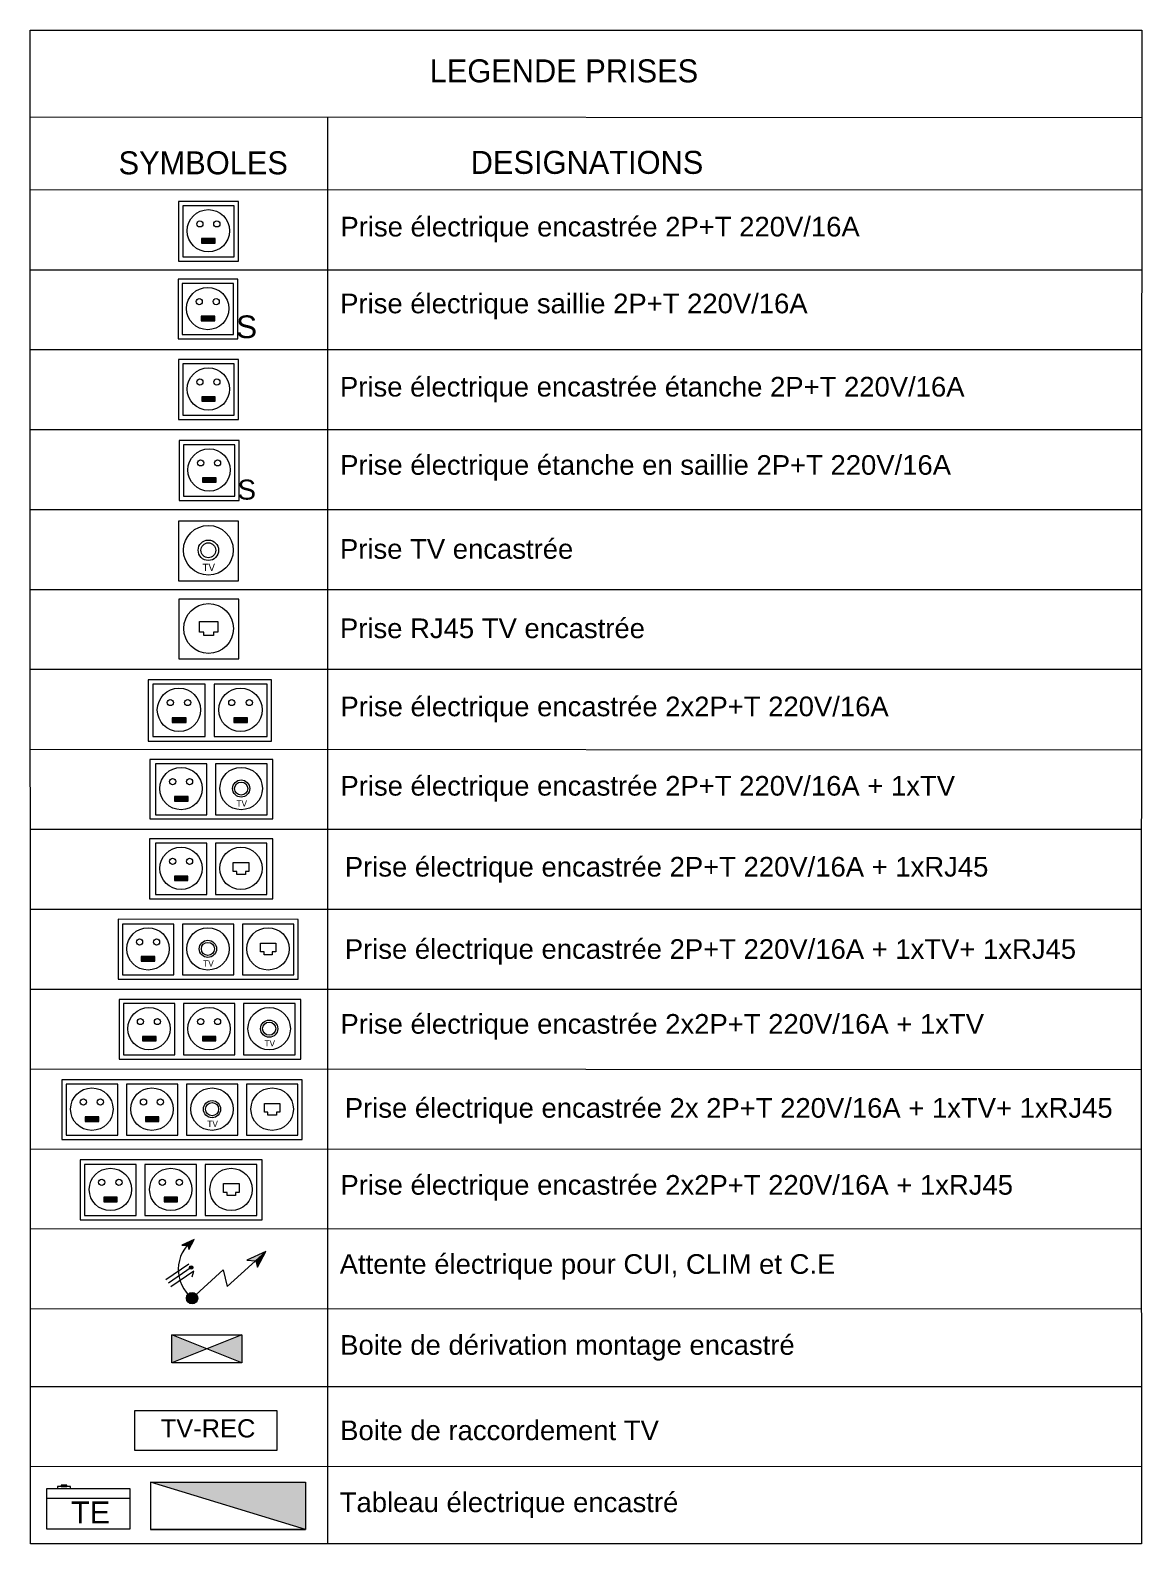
# Model space of a CAD drawing. Header units: centimetres. Extents: x -1638 to 1136, y -35 to 948.
# Drawn here: x -671 to -98, y 73 to 853 of the extents above; entities that cross this region are included whole.
import ezdxf

# ---------------------------------------------------------------- set-up
doc = ezdxf.new("R2010")
doc.units = ezdxf.units.CM
for name, color, linetype in [('PDF _APD PRISES CFO', 1, 'Continuous'), ('PDF _CFO-Electricté', 6, 'Continuous'), ('PDF _COTATIONS', 7, 'Continuous'), ('PDF _Cotations_ 1_50_Stylo_No__9', 7, 'Continuous'), ('PDF _Electricté', 7, 'Continuous'), ('PDF _PWR', 3, 'Continuous'), ('PDF _Tableau legende', 7, 'Continuous'), ('PDF _Texte', 7, 'Continuous')]:
    doc.layers.add(name, color=color, linetype=linetype)
doc.styles.add('PDF Mongolian Baiti', font='monbaiti.ttf')
doc.styles.add('PDF Stylus BT', font='stylu.ttf')
doc.styles.add('PDF TimesNewRomanPSMT', font='arial.ttf')

# ---------------------------------------------------------------- blocks, each defined once
blk = doc.blocks.new('Prise électrique encastrée 2P+T 220V 16A')
at = {"layer": 'PDF _Electricté', "color": 4, "lineweight": 0}
for points in [[(5.68, 11.31), (-5.68, 11.31), (-5.68, 0), (5.68, 0)], [(4.89, 10.48), (-4.85, 10.48), (-4.85, 0.83), (4.89, 0.83)], [(1.28, 4.31), (-1.28, 4.31), (-1.28, 3.44), (1.28, 3.44)]]:
    blk.add_lwpolyline(points, close=True, dxfattribs=at)
for centre, radius in [((-0.01, 5.77), 4.02), ((-1.62, 7.08), 0.587), ((1.6, 7.08), 0.587)]:
    blk.add_circle(centre, radius, dxfattribs=at)
at = {"layer": 'PDF _Electricté', "color": 4, "transparency": 33554559}
for points in [[(1.28, 4.31), (-1.28, 4.31), (1.28, 3.44)], [(-1.28, 4.31), (1.28, 3.44), (-1.28, 3.44)]]:
    blk.add_solid(points, dxfattribs=at)
blk = doc.blocks.new('Prise électrique saillie 2P+T 220V 16A')
at = {"layer": 'PDF _Electricté', "color": 4, "lineweight": 0}
for points in [[(5.68, 11.31), (-5.68, 11.31), (-5.68, 0), (5.68, 0)], [(4.85, 10.53), (-4.89, 10.53), (-4.89, 0.83), (4.85, 0.83)], [(1.28, 4.31), (-1.28, 4.31), (-1.28, 3.44), (1.28, 3.44)]]:
    blk.add_lwpolyline(points, close=True, dxfattribs=at)
for centre, radius in [((-0.05, 5.77), 4.02), ((-1.66, 7.08), 0.587), ((1.56, 7.08), 0.587)]:
    blk.add_circle(centre, radius, dxfattribs=at)
at = {"layer": 'PDF _Electricté', "color": 4, "transparency": 33554559}
for points in [[(1.28, 4.31), (-1.28, 4.31), (1.28, 3.44)], [(-1.28, 4.31), (1.28, 3.44), (-1.28, 3.44)]]:
    blk.add_solid(points, dxfattribs=at)
at = {"layer": 'PDF _Texte', "color": 4, "insert": (5.32, 2.28), "char_height": 4.3, "attachment_point": 4, "style": 'PDF TimesNewRomanPSMT'}
blk.add_mtext('S', dxfattribs=at)
blk = doc.blocks.new('Prise électrique encastrée étanche 2P+T 220V 16A')
at = {"layer": 'PDF _Electricté', "color": 4, "lineweight": 0}
for points in [[(5.7, 11.35), (-5.7, 11.35), (-5.7, 0), (5.7, 0)], [(4.87, 10.53), (-4.87, 10.53), (-4.87, 0.83), (4.87, 0.83)], [(1.26, 4.31), (-1.26, 4.31), (-1.26, 3.44), (1.26, 3.44)]]:
    blk.add_lwpolyline(points, close=True, dxfattribs=at)
for centre, radius in [((-0.03, 5.77), 4.02), ((-1.64, 7.12), 0.587), ((1.58, 7.12), 0.587)]:
    blk.add_circle(centre, radius, dxfattribs=at)
at = {"layer": 'PDF _Electricté', "color": 4, "transparency": 33554559}
for points in [[(1.26, 4.31), (-1.26, 4.31), (1.26, 3.44)], [(-1.26, 4.31), (1.26, 3.44), (-1.26, 3.44)]]:
    blk.add_solid(points, dxfattribs=at)
blk = doc.blocks.new('Prise électrique étanche en saillie 2P+T 220V 16A')
at = {"layer": 'PDF _Electricté', "color": 4, "lineweight": 0}
for points in [[(5.7, 11.35), (-5.7, 11.35), (-5.7, 0), (5.7, 0)], [(4.87, 10.53), (-4.87, 10.53), (-4.87, 0.83), (4.87, 0.83)], [(1.3, 4.31), (-1.26, 4.31), (-1.26, 3.44), (1.3, 3.44)]]:
    blk.add_lwpolyline(points, close=True, dxfattribs=at)
for centre, radius in [((-0.03, 5.77), 4.02), ((-1.64, 7.12), 0.587), ((1.58, 7.12), 0.587)]:
    blk.add_circle(centre, radius, dxfattribs=at)
at = {"layer": 'PDF _Electricté', "color": 4, "transparency": 33554559}
for points in [[(1.3, 4.31), (-1.26, 4.31), (1.3, 3.44)], [(-1.26, 4.31), (1.3, 3.44), (-1.26, 3.44)]]:
    blk.add_solid(points, dxfattribs=at)
at = {"layer": 'PDF _Texte', "color": 4, "insert": (5.34, 2.02), "char_height": 3.79, "attachment_point": 4, "style": 'PDF TimesNewRomanPSMT'}
blk.add_mtext('S', dxfattribs=at)
blk = doc.blocks.new('Prise TV encastrée')
at = {"layer": 'PDF _Cotations_ 1_50_Stylo_No__9', "lineweight": 0}
blk.add_lwpolyline([(5.7, 11.31), (-5.7, 11.31), (-5.7, 0), (5.7, 0)], close=True, dxfattribs=at)
for radius in [4.72, 1.94, 1.41]:
    blk.add_circle((-0.03, 5.77), radius, dxfattribs=at)
at = {"layer": 'PDF _Texte', "color": 1, "insert": (-1.14, 2.53), "char_height": 1.384, "attachment_point": 4, "style": 'PDF Mongolian Baiti'}
blk.add_mtext('TV', dxfattribs=at)
blk = doc.blocks.new('Prise RJ45 TV encastrée')
at = {"layer": 'PDF _CFO-Electricté', "color": 7, "lineweight": 0}
blk.add_lwpolyline([(-0.91, 5.09), (-1.74, 5.09), (-1.74, 7.09), (1.74, 7.09), (1.74, 5.09), (0.91, 5.09), (0.91, 4.44), (-0.91, 4.44)], close=True, dxfattribs=at)
at = {"layer": 'PDF _Electricté', "lineweight": 0}
blk.add_lwpolyline([(5.7, 11.31), (-5.7, 11.31), (-5.7, 0), (5.7, 0)], close=True, dxfattribs=at)
blk.add_circle((-0.03, 5.77), 4.72, dxfattribs=at)
blk = doc.blocks.new('Prise électrique encastrée 2x2P+T 220V 16A + 1xTV')
at = {"layer": 'PDF _Electricté', "color": 4, "lineweight": 0}
for points in [[(11.68, 11.61), (-11.68, 11.61), (-11.68, 0), (11.68, 0)], [(-0.85, 10.79), (-10.81, 10.79), (-10.81, 0.83), (-0.85, 0.83)], [(10.85, 10.79), (0.85, 10.79), (0.85, 0.83), (10.85, 0.83)], [(-4.5, 4.39), (-7.11, 4.39), (-7.11, 3.52), (-4.5, 3.52)], [(7.16, 4.39), (4.55, 4.39), (4.55, 3.52), (7.16, 3.52)]]:
    blk.add_lwpolyline(points, close=True, dxfattribs=at)
for centre, radius in [((-5.84, 5.9), 4.11), ((5.82, 5.9), 4.11), ((-7.49, 7.29), 0.587), ((-4.18, 7.29), 0.587), ((4.17, 7.29), 0.587), ((7.48, 7.29), 0.587)]:
    blk.add_circle(centre, radius, dxfattribs=at)
at = {"layer": 'PDF _Electricté', "color": 4, "transparency": 33554559}
for points in [[(-4.5, 4.39), (-7.11, 4.39), (-4.5, 3.52)], [(-7.11, 4.39), (-4.5, 3.52), (-7.11, 3.52)], [(7.16, 4.39), (4.55, 4.39), (7.16, 3.52)], [(4.55, 4.39), (7.16, 3.52), (4.55, 3.52)]]:
    blk.add_solid(points, dxfattribs=at)
blk = doc.blocks.new('Prise électrique encastrée 2P+T 220V 16A + 1xTV')
at = {"layer": 'PDF _Cotations_ 1_50_Stylo_No__9', "lineweight": 0}
blk.add_lwpolyline([(10.57, 10.48), (0.83, 10.48), (0.83, 0.78), (10.57, 0.78)], close=True, dxfattribs=at)
for radius in [4.02, 1.63, 1.24]:
    blk.add_circle((5.67, 5.77), radius, dxfattribs=at)
at = {"layer": 'PDF _Electricté', "color": 4, "lineweight": 0}
for points in [[(11.66, 11.31), (-11.66, 11.31), (-11.66, 0), (11.66, 0)], [(-0.83, 10.48), (-10.57, 10.48), (-10.57, 0.78), (-0.83, 0.78)], [(-4.39, 4.26), (-6.96, 4.26), (-6.96, 3.39), (-4.39, 3.39)]]:
    blk.add_lwpolyline(points, close=True, dxfattribs=at)
for centre, radius in [((-5.73, 5.77), 4.02), ((-7.34, 7.08), 0.587), ((-4.12, 7.08), 0.587)]:
    blk.add_circle(centre, radius, dxfattribs=at)
at = {"layer": 'PDF _Electricté', "color": 4, "transparency": 33554559}
for points in [[(-4.39, 4.26), (-6.96, 4.26), (-4.39, 3.39)], [(-6.96, 4.26), (-4.39, 3.39), (-6.96, 3.39)]]:
    blk.add_solid(points, dxfattribs=at)
at = {"layer": 'PDF _Texte', "color": 1, "insert": (4.76, 2.95), "char_height": 1.182, "attachment_point": 4, "style": 'PDF Mongolian Baiti'}
blk.add_mtext('TV', dxfattribs=at)
blk = doc.blocks.new('Prise électrique encastrée 2P+T 220V 16A + 1xRJ45')
at = {"layer": 'PDF _CFO-Electricté', "color": 7, "lineweight": 0}
blk.add_lwpolyline([(4.89, 5.18), (4.2, 5.18), (4.2, 6.87), (7.16, 6.87), (7.16, 5.18), (6.5, 5.18), (6.5, 4.61), (4.89, 4.61)], close=True, dxfattribs=at)
at = {"layer": 'PDF _Electricté', "color": 4, "lineweight": 0}
for points in [[(11.68, 11.35), (-11.68, 11.35), (-11.68, 0), (11.68, 0)], [(-0.8, 10.53), (-10.55, 10.53), (-10.55, 0.83), (-0.8, 0.83)], [(-4.42, 4.31), (-6.98, 4.31), (-6.98, 3.44), (-4.42, 3.44)]]:
    blk.add_lwpolyline(points, close=True, dxfattribs=at)
at = {"layer": 'PDF _Electricté', "lineweight": 0}
blk.add_lwpolyline([(10.55, 10.53), (0.8, 10.53), (0.8, 0.83), (10.55, 0.83)], close=True, dxfattribs=at)
at = {"layer": 'PDF _Electricté', "color": 4, "lineweight": 0}
for centre, radius in [((-5.71, 5.77), 4.02), ((-7.31, 7.12), 0.587), ((-4.1, 7.12), 0.587)]:
    blk.add_circle(centre, radius, dxfattribs=at)
at = {"layer": 'PDF _Electricté', "lineweight": 0}
blk.add_circle((5.65, 5.77), 4.02, dxfattribs=at)
at = {"layer": 'PDF _Electricté', "color": 4, "transparency": 33554559}
for points in [[(-4.42, 4.31), (-6.98, 4.31), (-4.42, 3.44)], [(-6.98, 4.31), (-4.42, 3.44), (-6.98, 3.44)]]:
    blk.add_solid(points, dxfattribs=at)
blk = doc.blocks.new('Prise électrique encastrée 2P+T 220V 16A + 1xTV+ 1xRJ45')
at = {"layer": 'PDF _CFO-Electricté', "color": 7, "lineweight": 0}
blk.add_lwpolyline([(10.59, 5.18), (9.9, 5.18), (9.9, 6.87), (12.85, 6.87), (12.85, 5.18), (12.16, 5.18), (12.16, 4.61), (10.59, 4.61)], close=True, dxfattribs=at)
at = {"layer": 'PDF _Cotations_ 1_50_Stylo_No__9', "lineweight": 0}
blk.add_lwpolyline([(4.85, 10.48), (-4.89, 10.48), (-4.89, 0.83), (4.85, 0.83)], close=True, dxfattribs=at)
for radius in [4.02, 1.63, 1.24]:
    blk.add_circle((-0.05, 5.77), radius, dxfattribs=at)
at = {"layer": 'PDF _Electricté', "color": 4, "lineweight": 0}
for points in [[(17.07, 11.31), (-17.07, 11.4), (-17.07, 0), (17.07, 0)], [(-6.5, 10.48), (-16.25, 10.48), (-16.25, 0.83), (-6.5, 0.83)], [(-10.11, 4.31), (-12.68, 4.31), (-12.68, 3.44), (-10.11, 3.44)]]:
    blk.add_lwpolyline(points, close=True, dxfattribs=at)
at = {"layer": 'PDF _Electricté', "lineweight": 0}
blk.add_lwpolyline([(16.25, 10.48), (6.5, 10.48), (6.5, 0.83), (16.25, 0.83)], close=True, dxfattribs=at)
at = {"layer": 'PDF _Electricté', "color": 4, "lineweight": 0}
for centre, radius in [((-11.4, 5.77), 4.02), ((-13.01, 7.07), 0.587), ((-9.79, 7.07), 0.587)]:
    blk.add_circle(centre, radius, dxfattribs=at)
at = {"layer": 'PDF _Electricté', "lineweight": 0}
blk.add_circle((11.35, 5.77), 4.02, dxfattribs=at)
at = {"layer": 'PDF _Electricté', "color": 4, "transparency": 33554559}
for points in [[(-10.11, 4.31), (-12.68, 4.31), (-10.11, 3.44)], [(-12.68, 4.31), (-10.11, 3.44), (-12.68, 3.44)]]:
    blk.add_solid(points, dxfattribs=at)
at = {"layer": 'PDF _Texte', "color": 1, "insert": (-0.96, 3), "char_height": 1.182, "attachment_point": 4, "style": 'PDF Mongolian Baiti'}
blk.add_mtext('TV', dxfattribs=at)
blk = doc.blocks.new('Prise électrique encastrée 2x2P+T 220V 16A + 1xTV Complet')
at = {"layer": 'PDF _Cotations_ 1_50_Stylo_No__9', "lineweight": 0}
blk.add_lwpolyline([(16.12, 10.53), (6.37, 10.53), (6.37, 0.83), (16.12, 0.83)], close=True, dxfattribs=at)
for radius in [4.02, 1.63, 1.24]:
    blk.add_circle((11.22, 5.77), radius, dxfattribs=at)
at = {"layer": 'PDF _Electricté', "color": 4, "lineweight": 0}
for points in [[(17.2, 11.31), (-17.2, 11.31), (-17.2, 0), (17.2, 0)], [(-6.68, 10.53), (-16.42, 10.53), (-16.42, 0.83), (-6.68, 0.83)], [(4.72, 10.53), (-5.02, 10.53), (-5.02, 0.83), (4.72, 0.83)], [(-10.24, 4.31), (-12.81, 4.31), (-12.81, 3.44), (-10.24, 3.44)], [(1.11, 4.31), (-1.41, 4.31), (-1.41, 3.44), (1.11, 3.44)]]:
    blk.add_lwpolyline(points, close=True, dxfattribs=at)
for centre, radius in [((-11.58, 5.77), 4.02), ((-0.18, 5.77), 4.02), ((-13.19, 7.12), 0.587), ((-9.97, 7.12), 0.587), ((-1.79, 7.12), 0.587), ((1.43, 7.12), 0.587)]:
    blk.add_circle(centre, radius, dxfattribs=at)
at = {"layer": 'PDF _Electricté', "color": 4, "transparency": 33554559}
for points in [[(-10.24, 4.31), (-12.81, 4.31), (-10.24, 3.44)], [(-12.81, 4.31), (-10.24, 3.44), (-12.81, 3.44)], [(1.11, 4.31), (-1.41, 4.31), (1.11, 3.44)], [(-1.41, 4.31), (1.11, 3.44), (-1.41, 3.44)]]:
    blk.add_solid(points, dxfattribs=at)
at = {"layer": 'PDF _Texte', "color": 1, "insert": (10.31, 2.99), "char_height": 1.182, "attachment_point": 4, "style": 'PDF Mongolian Baiti'}
blk.add_mtext('TV', dxfattribs=at)
blk = doc.blocks.new('Prise électrique encastrée 2x 2P+T 220V 16A + 1xTV+ 1xRJ45')
at = {"layer": 'PDF _CFO-Electricté', "color": 7, "lineweight": 0}
blk.add_lwpolyline([(16.29, 5.18), (15.64, 5.18), (15.64, 6.87), (18.55, 6.87), (18.55, 5.18), (17.9, 5.18), (17.9, 4.61), (16.29, 4.61)], close=True, dxfattribs=at)
at = {"layer": 'PDF _Cotations_ 1_50_Stylo_No__9', "lineweight": 0}
blk.add_lwpolyline([(10.59, 10.53), (0.85, 10.53), (0.85, 0.83), (10.59, 0.83)], close=True, dxfattribs=at)
for radius in [4.02, 1.63, 1.24]:
    blk.add_circle((5.69, 5.77), radius, dxfattribs=at)
at = {"layer": 'PDF _Electricté', "color": 4, "lineweight": 0}
for points in [[(22.77, 11.31), (-22.77, 11.31), (-22.77, 0), (22.77, 0)], [(-12.2, 10.53), (-21.95, 10.53), (-21.95, 0.83), (-12.2, 0.83)], [(-0.8, 10.53), (-10.55, 10.53), (-10.55, 0.83), (-0.8, 0.83)], [(-15.77, 4.31), (-18.34, 4.31), (-18.34, 3.44), (-15.77, 3.44)], [(-4.42, 4.31), (-6.94, 4.31), (-6.94, 3.44), (-4.42, 3.44)]]:
    blk.add_lwpolyline(points, close=True, dxfattribs=at)
at = {"layer": 'PDF _Electricté', "lineweight": 0}
blk.add_lwpolyline([(21.95, 10.53), (12.25, 10.53), (12.25, 0.83), (21.95, 0.83)], close=True, dxfattribs=at)
at = {"layer": 'PDF _Electricté', "color": 4, "lineweight": 0}
for centre, radius in [((-17.1, 5.77), 4.02), ((-5.71, 5.77), 4.02), ((-18.71, 7.12), 0.587), ((-15.49, 7.12), 0.587), ((-7.31, 7.12), 0.587), ((-4.1, 7.12), 0.587)]:
    blk.add_circle(centre, radius, dxfattribs=at)
at = {"layer": 'PDF _Electricté', "lineweight": 0}
blk.add_circle((17.09, 5.77), 4.02, dxfattribs=at)
at = {"layer": 'PDF _Electricté', "color": 4, "transparency": 33554559}
for points in [[(-15.77, 4.31), (-18.34, 4.31), (-15.77, 3.44)], [(-18.34, 4.31), (-15.77, 3.44), (-18.34, 3.44)], [(-4.42, 4.31), (-6.94, 4.31), (-4.42, 3.44)], [(-6.94, 4.31), (-4.42, 3.44), (-6.94, 3.44)]]:
    blk.add_solid(points, dxfattribs=at)
at = {"layer": 'PDF _Texte', "color": 1, "insert": (4.78, 2.99), "char_height": 1.182, "attachment_point": 4, "style": 'PDF Mongolian Baiti'}
blk.add_mtext('TV', dxfattribs=at)
blk = doc.blocks.new('Prise électrique encastrée 2x2P+T 220V 16A + 1xRJ45')
at = {"layer": 'PDF _CFO-Electricté', "color": 7, "lineweight": 0}
blk.add_lwpolyline([(10.61, 5.18), (9.92, 5.18), (9.92, 6.92), (12.88, 6.92), (12.88, 5.18), (12.18, 5.18), (12.18, 4.61), (10.61, 4.61)], close=True, dxfattribs=at)
at = {"layer": 'PDF _Electricté', "color": 4, "lineweight": 0}
for points in [[(17.23, 11.4), (-17.23, 11.4), (-17.23, 0), (17.23, 0)], [(-6.61, 10.53), (-16.4, 10.53), (-16.4, 0.83), (-6.61, 0.83)], [(4.83, 10.53), (-4.96, 10.53), (-4.96, 0.83), (4.83, 0.83)], [(-10.22, 4.31), (-12.79, 4.31), (-12.79, 3.44), (-10.22, 3.44)], [(1.22, 4.31), (-1.35, 4.31), (-1.35, 3.44), (1.22, 3.44)]]:
    blk.add_lwpolyline(points, close=True, dxfattribs=at)
at = {"layer": 'PDF _Electricté', "lineweight": 0}
blk.add_lwpolyline([(16.27, 10.53), (6.48, 10.53), (6.48, 0.83), (16.27, 0.83)], close=True, dxfattribs=at)
at = {"layer": 'PDF _Electricté', "color": 4, "lineweight": 0}
for centre, radius in [((-11.51, 5.77), 4.02), ((-0.07, 5.77), 4.02), ((-13.17, 7.12), 0.587), ((-9.9, 7.12), 0.587), ((-1.68, 7.12), 0.587), ((1.54, 7.12), 0.587)]:
    blk.add_circle(centre, radius, dxfattribs=at)
at = {"layer": 'PDF _Electricté', "lineweight": 0}
blk.add_circle((11.37, 5.77), 4.02, dxfattribs=at)
at = {"layer": 'PDF _Electricté', "color": 4, "transparency": 33554559}
for points in [[(-10.22, 4.31), (-12.79, 4.31), (-10.22, 3.44)], [(-12.79, 4.31), (-10.22, 3.44), (-12.79, 3.44)], [(1.22, 4.31), (-1.35, 4.31), (1.22, 3.44)], [(-1.35, 4.31), (1.22, 3.44), (-1.35, 3.44)]]:
    blk.add_solid(points, dxfattribs=at)
blk = doc.blocks.new('Attente électrique pour CUI CLIM et C.E')
at = {"layer": 'PDF _Electricté', "color": 230, "lineweight": 0, "true_color": 0xff007f}
blk.add_lwpolyline([(0.35, 12.22), (-2, 11.13), (-0.91, 11.09), (-0.7, 10.3)], close=True, dxfattribs=at)
for points in [[(-0.04, 1.04), (5.83, 6.43), (6.57, 3.3), (13.92, 9.91), (10.31, 8.26), (12.01, 8.17), (12.35, 6.96), (13.92, 9.91)], [(-0.7, 7.52), (-5.05, 4.56)], [(-0.22, 6.87), (-4.57, 3.91)], [(-0.09, 5.13), (0.26, 6.17), (-4.13, 3.21)]]:
    blk.add_lwpolyline(points, dxfattribs=at)
for centre, radius in [((-0.25, 6.89), 0.326), ((-0.07, 1.06), 1.07)]:
    blk.add_circle(centre, radius, dxfattribs=at)
blk.add_arc((4.24, 6.5), 6.94, 126.546, 231.6138, dxfattribs=at)
at = {"layer": 'PDF _Electricté', "color": 230, "true_color": 0xff007f, "transparency": 33554559}
for points in [[(0.35, 12.22), (-0.87, 11.13), (-2, 11.13)], [(-0.26, 11.13), (0.35, 12.22), (-0.87, 11.13)], [(-0.87, 11.13), (-2, 11.13), (-0.91, 11.09)], [(-0.87, 11.13), (-0.91, 11.09), (-0.26, 11.09)], [(-0.91, 11.09), (-0.26, 11.09), (-0.7, 10.3)], [(-0.87, 11.13), (-0.26, 11.13), (-0.26, 11.09)], [(13.92, 9.91), (12.09, 8.26), (10.31, 8.26)], [(13.05, 8.26), (13.92, 9.91), (12.09, 8.26)], [(-0.48, 7), (0.09, 6.96), (-0.52, 6.96)], [(0.09, 6.96), (-0.52, 6.96), (0.09, 6.91)], [(-0.52, 6.96), (0.09, 6.91), (-0.52, 6.91)], [(0.09, 6.91), (-0.52, 6.91), (0.09, 6.87)], [(-0.52, 6.91), (0.09, 6.87), (-0.52, 6.87)], [(0.09, 6.87), (-0.52, 6.87), (0.09, 6.78)], [(-0.52, 6.87), (0.09, 6.78), (-0.52, 6.78)], [(0.09, 6.78), (-0.52, 6.78), (0.09, 6.74)], [(-0.52, 6.78), (0.09, 6.74), (-0.52, 6.74)], [(0.09, 6.74), (-0.52, 6.74), (0.04, 6.69)], [(-0.52, 6.74), (0.04, 6.69), (-0.48, 6.69)], [(-0.43, 7.09), (0, 7.09), (-0.48, 7.09)], [(0, 7.09), (-0.48, 7.09), (0.04, 7)], [(-0.48, 7.09), (0.04, 7), (-0.48, 7)], [(0.04, 7), (-0.48, 7), (0.09, 6.96)], [(0.04, 6.69), (-0.48, 6.69), (0, 6.65)], [(-0.48, 6.69), (0, 6.65), (-0.48, 6.65)], [(0, 6.65), (-0.48, 6.65), (-0.04, 6.61)], [(-0.48, 6.65), (-0.04, 6.61), (-0.43, 6.61)], [(-0.35, 7.13), (-0.04, 7.09), (-0.43, 7.09)], [(-0.04, 7.09), (-0.43, 7.09), (0, 7.09)], [(-0.04, 6.61), (-0.43, 6.61), (-0.09, 6.56)], [(-0.43, 6.61), (-0.09, 6.56), (-0.35, 6.56)], [(-0.3, 7.17), (-0.09, 7.13), (-0.35, 7.13)], [(-0.09, 7.13), (-0.35, 7.13), (-0.04, 7.09)], [(-0.09, 6.56), (-0.35, 6.56), (-0.13, 6.56)], [(-0.35, 6.56), (-0.13, 6.56), (-0.3, 6.56)], [(-0.26, 7.17), (-0.13, 7.17), (-0.3, 7.17)], [(-0.13, 7.17), (-0.3, 7.17), (-0.09, 7.13)], [(-0.13, 6.56), (-0.3, 6.56), (-0.17, 6.52)], [(-0.3, 6.56), (-0.17, 6.52), (-0.26, 6.52)], [(-0.17, 7.17), (-0.26, 7.17), (-0.13, 7.17)], [(12.09, 8.26), (10.31, 8.26), (12.01, 8.17)], [(12.09, 8.26), (12.01, 8.17), (13.01, 8.17)], [(12.01, 8.17), (13.01, 8.17), (12.35, 6.96)], [(12.09, 8.26), (13.05, 8.26), (13.01, 8.17)], [(-1.09, 1.26), (1, 1.04), (-1.13, 1.04)], [(1, 1.04), (-1.13, 1.04), (1, 0.87)], [(-1.13, 1.04), (1, 0.87), (-1.09, 0.87)], [(-1.04, 1.43), (1, 1.26), (-1.09, 1.26)], [(1, 1.26), (-1.09, 1.26), (1, 1.04)], [(1, 0.87), (-1.09, 0.87), (0.96, 0.65)], [(-1.09, 0.87), (0.96, 0.65), (-1.04, 0.65)], [(-0.96, 1.6), (0.96, 1.43), (-1.04, 1.43)], [(0.96, 1.43), (-1.04, 1.43), (1, 1.26)], [(0.96, 0.65), (-1.04, 0.65), (0.87, 0.47)], [(-1.04, 0.65), (0.87, 0.47), (-0.96, 0.47)], [(-0.83, 1.78), (0.87, 1.6), (-0.96, 1.6)], [(0.87, 1.6), (-0.96, 1.6), (0.96, 1.43)], [(0.87, 0.47), (-0.96, 0.47), (0.74, 0.34)], [(-0.96, 0.47), (0.74, 0.34), (-0.83, 0.34)], [(-0.7, 1.91), (0.74, 1.78), (-0.83, 1.78)], [(0.74, 1.78), (-0.83, 1.78), (0.87, 1.6)], [(0.74, 0.34), (-0.83, 0.34), (0.61, 0.21)], [(-0.83, 0.34), (0.61, 0.21), (-0.7, 0.21)], [(-0.52, 2), (0.61, 1.91), (-0.7, 1.91)], [(0.61, 1.91), (-0.7, 1.91), (0.74, 1.78)], [(-0.35, 2.08), (0.44, 2), (-0.52, 2)], [(0.44, 2), (-0.52, 2), (0.61, 1.91)], [(-0.13, 2.08), (0.26, 2.08), (-0.35, 2.08)], [(0.26, 2.08), (-0.35, 2.08), (0.44, 2)], [(0.04, 2.08), (-0.13, 2.08), (0.26, 2.08)]]:
    blk.add_solid(points, dxfattribs=at)
blk = doc.blocks.new('Boite de dérivation montage encastré')
at = {"layer": 'PDF _Electricté', "lineweight": 0}
blk.add_lwpolyline([(-6.63, 5.31), (6.63, 5.31), (6.63, 0), (-6.63, 0)], close=True, dxfattribs=at)
for points in [[(6.63, 5.31), (-6.63, 0)], [(6.63, 0), (-6.63, 5.31)]]:
    blk.add_lwpolyline(points, dxfattribs=at)
at = {"layer": 'PDF _Electricté', "color": 31, "true_color": 0xfecc66, "transparency": 33554559}
for points in [[(-6.63, 5.31), (0.02, 2.65), (-6.63, 2.65)], [(6.63, 5.31), (6.63, 2.65), (0.02, 2.65)], [(-6.63, 2.65), (0.02, 2.65), (-6.63, 0)], [(0.02, 2.65), (6.63, 2.65), (6.63, 0)]]:
    blk.add_solid(points, dxfattribs=at)
blk = doc.blocks.new('Boite de raccordement TV')
at = {"layer": 'PDF _APD PRISES CFO', "lineweight": 0}
blk.add_lwpolyline([(13.46, 7.57), (13.46, 0), (-13.46, 0), (-13.46, 7.57)], close=True, dxfattribs=at)
at = {"layer": 'PDF _Texte', "insert": (-8.55, 4.15), "char_height": 3.448, "attachment_point": 4, "style": 'PDF TimesNewRomanPSMT'}
blk.add_mtext('TV-REC', dxfattribs=at)
blk = doc.blocks.new('Tableau électrique encastré 1')
at = {"layer": 'PDF _PWR', "lineweight": 0}
blk.add_lwpolyline([(-14.68, 9), (14.68, 9), (14.68, 0), (-14.68, 0), (14.68, 0), (-14.68, 9), (-14.68, 0)], dxfattribs=at)
at = {"layer": 'PDF _PWR', "transparency": 33554559}
blk.add_solid([(14.68, 9), (-14.68, 9), (14.68, 0)], dxfattribs=at)
blk = doc.blocks.new('Tableau électrique encastré')
at = {"layer": 'PDF _Electricté', "color": 1, "lineweight": 0}
for points in [[(-7.87, 7.7), (7.87, 7.7), (7.87, 0), (-7.87, 0)], [(-5.83, 7.7), (-3.39, 7.7), (-3.39, 8.09), (-5.83, 8.09)], [(-5.13, 8.09), (-4.09, 8.09), (-4.09, 8.35), (-5.13, 8.35)]]:
    blk.add_lwpolyline(points, close=True, dxfattribs=at)
blk.add_lwpolyline([(-7.87, 5.83), (7.87, 5.83)], dxfattribs=at)
at = {"layer": 'PDF _Texte', "color": 6, "insert": (-3.27, 3.16), "char_height": 4.147, "attachment_point": 4, "style": 'PDF TimesNewRomanPSMT'}
blk.add_mtext('TE', dxfattribs=at)

msp = doc.modelspace()

# ---------------------------------------------------------------- linework, layer by layer
at = {"layer": 'PDF _COTATIONS', "lineweight": 0}
msp.add_lwpolyline([(-97.62, 808.32), (-670.85, 808.57)], dxfattribs=at)
at = {"layer": 'PDF _Electricté', "color": 230, "true_color": 0xff007f, "transparency": 33554559}
for points in [[(-585.53, 196.96), (-589.08, 196.96), (-586.01, 196.6)], [(-589.08, 196.96), (-586.01, 196.6), (-588.61, 196.6)], [(-586.01, 196.6), (-588.61, 196.6), (-586.48, 196.48)], [(-588.61, 196.6), (-586.48, 196.48), (-588.14, 196.48)], [(-586.48, 196.48), (-588.14, 196.48), (-587.07, 196.37)], [(-588.14, 196.48), (-587.07, 196.37), (-587.55, 196.37)]]:
    msp.add_solid(points, dxfattribs=at)
at = {"layer": 'PDF _Tableau legende', "lineweight": 0}
for points in [[(-97.84, 311.14), (-97.8, 72.58), (-670.73, 72.6), (-670.85, 853.41), (-97.61, 853.41)], [(-97.61, 853.41), (-97.84, 311.14)], [(-517.62, 808.8), (-517.62, 72.6)], [(-670.85, 771.06), (-97.64, 771.2)], [(-670.85, 729.88), (-97.66, 729.88)], [(-670.85, 688.71), (-97.68, 688.71)], [(-670.85, 647.41), (-97.7, 647.41)], [(-670.85, 606.24), (-97.71, 606.24)], [(-670.73, 564.94), (-97.73, 564.94)], [(-670.73, 523.76), (-97.75, 523.76)], [(-670.73, 482.47), (-97.77, 482.22)], [(-670.73, 441.17), (-97.79, 441.25)], [(-670.73, 400), (-97.8, 400)], [(-670.73, 358.7), (-97.82, 358.78)], [(-670.73, 317.53), (-97.84, 317.28)], [(-670.73, 276.23), (-97.84, 276.37)], [(-670.73, 235.06), (-97.83, 235.15)], [(-670.73, 193.76), (-97.82, 193.86)], [(-670.73, 153.65), (-97.82, 153.75)], [(-670.73, 112.47), (-97.81, 112.57)]]:
    msp.add_lwpolyline(points, dxfattribs=at)

# ---------------------------------------------------------------- block references
at = {"xscale": 2.720096749719602, "yscale": 2.720096749719602, "zscale": 2.720096749719602}
for name, p in [('Prise électrique encastrée 2P+T 220V 16A', (-578.97, 734.26)), ('Prise électrique saillie 2P+T 220V 16A', (-579.2, 694.15)), ('Prise électrique encastrée étanche 2P+T 220V 16A', (-578.91, 652.62)), ('Prise électrique étanche en saillie 2P+T 220V 16A', (-578.55, 610.85)), ('Prise TV encastrée', (-578.91, 569.44)), ('Prise RJ45 TV encastrée', (-578.79, 529.09)), ('Prise électrique encastrée 2x2P+T 220V 16A + 1xTV', (-578.26, 486.73)), ('Prise électrique encastrée 2P+T 220V 16A + 1xTV', (-577.49, 446.5)), ('Prise électrique encastrée 2P+T 220V 16A + 1xRJ45', (-577.55, 405.32)), ('Prise électrique encastrée 2P+T 220V 16A + 1xTV+ 1xRJ45', (-579.09, 363.79)), ('Prise électrique encastrée 2x2P+T 220V 16A + 1xTV Complet', (-578.14, 322.62)), ('Prise électrique encastrée 2x 2P+T 220V 16A + 1xTV+ 1xRJ45', (-592.57, 281.08)), ('Prise électrique encastrée 2x2P+T 220V 16A + 1xRJ45', (-598.19, 239.67)), ('Attente électrique pour CUI CLIM et C.E', (-587.19, 196.38)), ('Boite de dérivation montage encastré', (-579.8, 165.84)), ('Boite de raccordement TV', (-580.27, 120.76)), ('Tableau électrique encastré', (-640.91, 80.17)), ('Tableau électrique encastré 1', (-568.91, 79.94))]:
    msp.add_blockref(name, p, dxfattribs=at)

# ---------------------------------------------------------------- texts
at = {"layer": 'PDF _Texte', "attachment_point": 4}
for s, insert, char_height, style in [('LEGENDE PRISES', (-464.86, 832.39), 11.8702, 'PDF Stylus BT'), ('SYMBOLES', (-625.31, 784.94), 11.87, 'PDF Stylus BT'), ('DESIGNATIONS', (-443.68, 785.18), 11.8702, 'PDF Stylus BT'), ('Prise électrique encastrée 2P+T 220V/16A', (-510.89, 750.57), 10.1306, 'PDF TimesNewRomanPSMT'), ('Prise électrique saillie 2P+T 220V/16A', (-511.01, 710.93), 10.1306, 'PDF TimesNewRomanPSMT'), ('Prise électrique encastrée étanche 2P+T 220V/16A', (-511.12, 667.98), 10.1306, 'PDF TimesNewRomanPSMT'), ('Prise électrique étanche en saillie 2P+T 220V/16A', (-511.01, 627.63), 10.1306, 'PDF TimesNewRomanPSMT'), ('Prise TV encastrée', (-511.12, 585.74), 10.1306, 'PDF TimesNewRomanPSMT'), ('Prise RJ45 TV encastrée', (-511.12, 544.8), 10.1306, 'PDF TimesNewRomanPSMT'), ('Prise électrique encastrée 2x2P+T 220V/16A', (-510.89, 503.03), 10.1306, 'PDF TimesNewRomanPSMT'), ('Prise électrique encastrée 2P+T 220V/16A + 1xTV', (-510.89, 462.09), 10.1306, 'PDF TimesNewRomanPSMT'), ('Prise électrique encastrée 2P+T 220V/16A + 1xRJ45', (-508.64, 420.32), 10.1306, 'PDF TimesNewRomanPSMT'), ('Prise électrique encastrée 2P+T 220V/16A + 1xTV+ 1xRJ45', (-508.64, 377.88), 10.1306, 'PDF TimesNewRomanPSMT'), ('Prise électrique encastrée 2x2P+T 220V/16A + 1xTV', (-510.89, 339.26), 10.1306, 'PDF TimesNewRomanPSMT'), ('Prise électrique encastrée 2x 2P+T 220V/16A + 1xTV+ 1xRJ45', (-508.64, 295.91), 10.1306, 'PDF TimesNewRomanPSMT'), ('Prise électrique encastrée 2x2P+T 220V/16A + 1xRJ45', (-510.89, 256.2), 10.1306, 'PDF TimesNewRomanPSMT'), ('Attente électrique pour CUI, CLIM et C.E', (-511.24, 215.37), 10.1306, 'PDF TimesNewRomanPSMT'), ('Boite de dérivation montage encastré', (-511.01, 173.6), 10.1306, 'PDF TimesNewRomanPSMT'), ('Boite de raccordement TV', (-511.01, 131.01), 10.1306, 'PDF TimesNewRomanPSMT'), ('Tableau électrique encastré', (-511.24, 92.43), 10.1306, 'PDF TimesNewRomanPSMT')]:
    msp.add_mtext(s, dxfattribs=dict(at, insert=insert, char_height=char_height, style=style))

doc.saveas('drawing.dxf')
